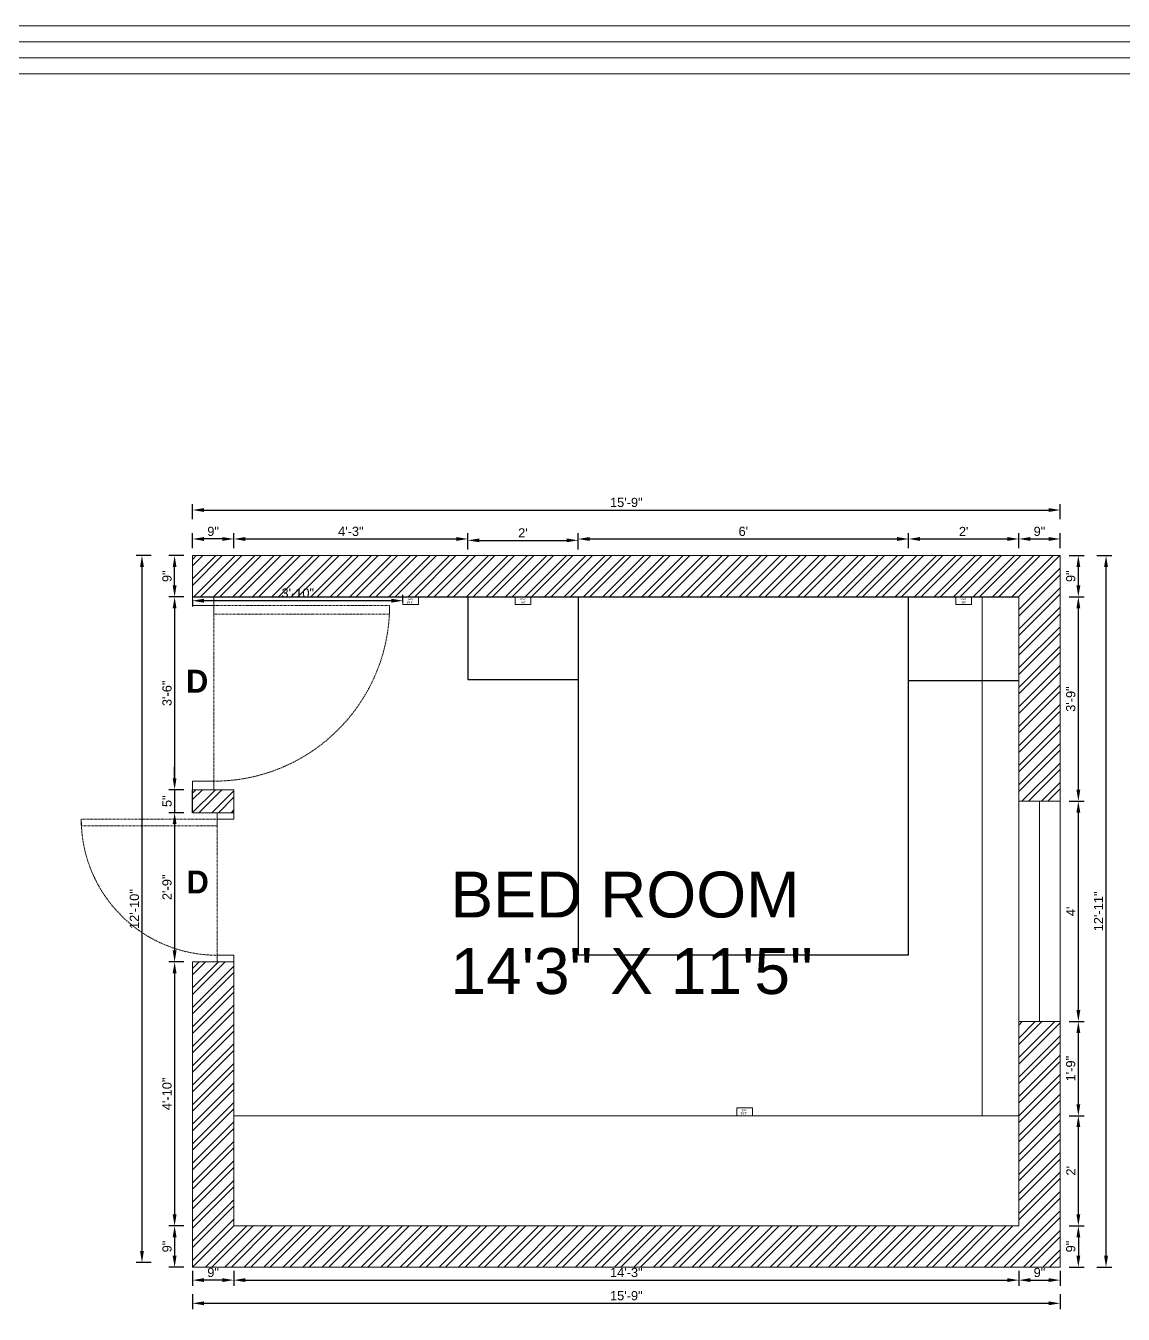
# Model space of a CAD drawing. Header units: inches. Extents: x 213 to 17763, y -4830 to 1802.
# Drawn here: x 4327.3 to 4566.4, y 1133.1 to 1413.7 of the extents above; entities that cross this region are included whole.
import ezdxf

# ---------------------------------------------------------------- set-up
doc = ezdxf.new("R2010")
doc.units = ezdxf.units.IN
doc.header["$MEASUREMENT"] = 0
for name, pattern in [('ACAD_ISO02W100', [15, 12, -3]), ('AUDIT_D_060311083008-3', [0]), ('DASHED2', [0.375, 0.25, -0.125]), ('HIDDEN', [0.375, 0.25, -0.125])]:
    doc.linetypes.add(name, pattern=pattern)
for name, color, linetype in [('.', 30, 'Continuous'), ('6.text', 6, 'Continuous'), ('A-DOOR', 251, 'AUDIT_D_060311083008-3'), ('A-Door-Frame', 1, 'Continuous'), ('A-Door-Swing', 8, 'HIDDEN'), ('PDF2_0', 7, 'Continuous'), ('PDF3_Text', 1, 'Continuous')]:
    doc.layers.add(name, color=color, linetype=linetype)
doc.layers.add('PDF2_MK. KITCHEN ESSENTAILS', color=7, linetype='Continuous', true_color=0x767676)
doc.layers.add('ROD', color=7, linetype='Continuous', lineweight=9)
doc.styles.add('Annotative', font='arial.ttf')
doc.styles.add('Arial', font='arial.ttf', dxfattribs={"height": 10})
doc.styles.add('PDF Arial', font='arial.ttf')
doc.styles.get("Standard").update_dxf_attribs({"font": 'arial.ttf'})
doc.dimstyles.new('ISO-25', dxfattribs={"dimtxt": 4.5, "dimasz": 2.5, "dimexe": 1.25, "dimexo": 0.625, "dimtad": 1, "dimdec": 0, "dimlunit": 4, "dimtxsty": 'Standard', "dimcen": 2.5, "dimadec": 0, "dimazin": 0, "dimtfac": 1, "dimtdec": 0, "dimtmove": 0, "dimatfit": 3, "dimfxl": 1, "dimarcsym": 0})
pattern_1 = [(45, (1868.1363, 855.4198), (-2.1213203, 2.1213203), []), (45, (1869.5505, 855.4198), (-2.1213203, 2.1213203), [])]

# ---------------------------------------------------------------- blocks, each defined once
blk = doc.blocks.new('*U34')
at = {"layer": 'A-Door-Frame', "lineweight": 5}
for p, q in [((0, -100), (0, 0)), ((900, -100), (900, 0))]:
    blk.add_line(p, q, dxfattribs=at)
for points in [[(0, -100), (40, -100), (40, 0), (0, 0)], [(900, -100), (860, -100), (860, 0), (900, 0)]]:
    blk.add_lwpolyline(points, dxfattribs=at)
at = {"layer": 'A-Door-Swing', "linetype": 'DASHED2', "lineweight": 5}
blk.add_line((47.3, 0), (867.3, 0), dxfattribs=at)
blk.add_lwpolyline([(40, 0), (40, 820), (80, 820), (80, 0)], close=True, dxfattribs=at)
blk.add_arc((40, 0), 820, 360, 90, dxfattribs=at)
blk = doc.blocks.new('*D253')
at = {"color": 0, "linetype": 'ACAD_ISO02W100', "lineweight": -2, "transparency": 16777216}
for p, q in [((4363.65, 1306.26), (4363.65, 1309.51)), ((4552.65, 1306.26), (4552.65, 1309.51))]:
    blk.add_line(p, q, dxfattribs=at)
at = {"color": 0, "linetype": 'AUDIT_D_060311083008-3', "lineweight": -2, "transparency": 16777216}
blk.add_line((4366.15, 1308.26), (4550.15, 1308.26), dxfattribs=at)
at = {"color": 0, "transparency": 16777216}
for points in [[(4366.15, 1308.67), (4366.15, 1307.84), (4363.65, 1308.26)], [(4550.15, 1308.67), (4550.15, 1307.84), (4552.65, 1308.26)]]:
    blk.add_solid(points, dxfattribs=at)
at = {"layer": 'Defpoints', "color": 0, "transparency": 16777216}
for p in [(4552.65, 1308.26), (4363.65, 1289.33), (4552.65, 1289.33)]:
    blk.add_point(p, dxfattribs=at)
at = {"color": 0, "lineweight": 5, "transparency": 16777216, "insert": (4458.15, 1309.9), "char_height": 2, "attachment_point": 5}
blk.add_mtext('15\'-9"', dxfattribs=at)
blk = doc.blocks.new('*D254')
at = {"color": 0, "linetype": 'ACAD_ISO02W100', "lineweight": -2, "transparency": 16777216}
for p, q in [((4354.65, 1298.33), (4351.4, 1298.33)), ((4354.65, 1144.35), (4351.4, 1144.35))]:
    blk.add_line(p, q, dxfattribs=at)
at = {"color": 0, "linetype": 'AUDIT_D_060311083008-3', "lineweight": -2, "transparency": 16777216}
blk.add_line((4352.65, 1295.83), (4352.65, 1146.85), dxfattribs=at)
at = {"color": 0, "transparency": 16777216}
for points in [[(4352.23, 1295.83), (4353.07, 1295.83), (4352.65, 1298.33)], [(4352.23, 1146.85), (4353.07, 1146.85), (4352.65, 1144.35)]]:
    blk.add_solid(points, dxfattribs=at)
at = {"layer": 'Defpoints', "color": 0, "transparency": 16777216}
for p in [(4367.65, 1298.33), (4352.65, 1144.35), (4363.65, 1144.35)]:
    blk.add_point(p, dxfattribs=at)
at = {"color": 0, "lineweight": 5, "transparency": 16777216, "insert": (4351, 1221.34), "char_height": 2, "attachment_point": 5, "rotation": 90}
blk.add_mtext('12\'-10"', dxfattribs=at)
blk = doc.blocks.new('*D255')
at = {"color": 0, "linetype": 'ACAD_ISO02W100', "lineweight": -2, "transparency": 16777216}
for p, q in [((4361.76, 1298.33), (4358.51, 1298.33)), ((4361.76, 1289.33), (4358.51, 1289.33))]:
    blk.add_line(p, q, dxfattribs=at)
at = {"color": 0, "linetype": 'AUDIT_D_060311083008-3', "lineweight": -2, "transparency": 16777216}
blk.add_line((4359.76, 1291.83), (4359.76, 1295.83), dxfattribs=at)
at = {"color": 0, "transparency": 16777216}
for points in [[(4359.34, 1295.83), (4360.18, 1295.83), (4359.76, 1298.33)], [(4359.34, 1291.83), (4360.18, 1291.83), (4359.76, 1289.33)]]:
    blk.add_solid(points, dxfattribs=at)
at = {"layer": 'Defpoints', "color": 0, "transparency": 16777216}
for p in [(4359.76, 1298.33), (4363.65, 1298.33), (4363.65, 1289.33)]:
    blk.add_point(p, dxfattribs=at)
at = {"color": 0, "lineweight": 5, "transparency": 16777216, "insert": (4358.11, 1293.83), "char_height": 2, "attachment_point": 5, "rotation": 90}
blk.add_mtext('9"', dxfattribs=at)
blk = doc.blocks.new('*D256')
at = {"color": 0, "linetype": 'ACAD_ISO02W100', "lineweight": -2, "transparency": 16777216}
for p, q in [((4363.65, 1299.95), (4363.65, 1303.2)), ((4372.65, 1299.95), (4372.65, 1303.2))]:
    blk.add_line(p, q, dxfattribs=at)
at = {"color": 0, "linetype": 'AUDIT_D_060311083008-3', "lineweight": -2, "transparency": 16777216}
blk.add_line((4370.15, 1301.95), (4366.15, 1301.95), dxfattribs=at)
at = {"color": 0, "transparency": 16777216}
for points in [[(4366.15, 1302.37), (4366.15, 1301.53), (4363.65, 1301.95)], [(4370.15, 1302.37), (4370.15, 1301.53), (4372.65, 1301.95)]]:
    blk.add_solid(points, dxfattribs=at)
at = {"layer": 'Defpoints', "color": 0, "transparency": 16777216}
for p in [(4363.65, 1301.95), (4363.65, 1298.33), (4372.65, 1293.4)]:
    blk.add_point(p, dxfattribs=at)
at = {"color": 0, "lineweight": 5, "transparency": 16777216, "insert": (4368.15, 1303.6), "char_height": 2, "attachment_point": 5}
blk.add_mtext('9"', dxfattribs=at)
blk = doc.blocks.new('*D257')
at = {"color": 0, "linetype": 'ACAD_ISO02W100', "lineweight": -2, "transparency": 16777216}
for p, q in [((4361.76, 1152.33), (4358.51, 1152.33)), ((4361.76, 1143.33), (4358.51, 1143.33))]:
    blk.add_line(p, q, dxfattribs=at)
at = {"color": 0, "linetype": 'AUDIT_D_060311083008-3', "lineweight": -2, "transparency": 16777216}
blk.add_line((4359.76, 1149.83), (4359.76, 1145.83), dxfattribs=at)
at = {"color": 0, "transparency": 16777216}
for points in [[(4359.34, 1149.83), (4360.18, 1149.83), (4359.76, 1152.33)], [(4359.34, 1145.83), (4360.18, 1145.83), (4359.76, 1143.33)]]:
    blk.add_solid(points, dxfattribs=at)
at = {"layer": 'Defpoints', "color": 0, "transparency": 16777216}
for p in [(4372.65, 1152.33), (4359.76, 1143.33), (4363.65, 1143.33)]:
    blk.add_point(p, dxfattribs=at)
at = {"color": 0, "lineweight": 5, "transparency": 16777216, "insert": (4358.11, 1147.83), "char_height": 2, "attachment_point": 5, "rotation": 90}
blk.add_mtext('9"', dxfattribs=at)
blk = doc.blocks.new('*D258')
at = {"color": 0, "linetype": 'ACAD_ISO02W100', "lineweight": -2, "transparency": 16777216}
for p, q in [((4363.65, 1137.46), (4363.65, 1134.21)), ((4552.65, 1137.46), (4552.65, 1134.21))]:
    blk.add_line(p, q, dxfattribs=at)
at = {"color": 0, "linetype": 'AUDIT_D_060311083008-3', "lineweight": -2, "transparency": 16777216}
blk.add_line((4366.15, 1135.46), (4550.15, 1135.46), dxfattribs=at)
at = {"color": 0, "transparency": 16777216}
for points in [[(4366.15, 1135.88), (4366.15, 1135.05), (4363.65, 1135.46)], [(4550.15, 1135.88), (4550.15, 1135.05), (4552.65, 1135.46)]]:
    blk.add_solid(points, dxfattribs=at)
at = {"layer": 'Defpoints', "color": 0, "transparency": 16777216}
for p in [(4363.65, 1144.36), (4552.65, 1143.34), (4552.65, 1135.46)]:
    blk.add_point(p, dxfattribs=at)
at = {"color": 0, "lineweight": 5, "transparency": 16777216, "insert": (4458.15, 1137.11), "char_height": 2, "attachment_point": 5}
blk.add_mtext('15\'-9"', dxfattribs=at)
blk = doc.blocks.new('*D259')
at = {"color": 0, "linetype": 'ACAD_ISO02W100', "lineweight": -2, "transparency": 16777216}
for p, q in [((4363.65, 1142.51), (4363.65, 1139.26)), ((4372.65, 1142.51), (4372.65, 1139.26))]:
    blk.add_line(p, q, dxfattribs=at)
at = {"color": 0, "linetype": 'AUDIT_D_060311083008-3', "lineweight": -2, "transparency": 16777216}
blk.add_line((4370.15, 1140.51), (4366.15, 1140.51), dxfattribs=at)
at = {"color": 0, "transparency": 16777216}
for points in [[(4366.15, 1140.93), (4366.15, 1140.1), (4363.65, 1140.51)], [(4370.15, 1140.93), (4370.15, 1140.1), (4372.65, 1140.51)]]:
    blk.add_solid(points, dxfattribs=at)
at = {"layer": 'Defpoints', "color": 0, "transparency": 16777216}
for p in [(4372.65, 1152.33), (4363.65, 1144.35), (4363.65, 1140.51)]:
    blk.add_point(p, dxfattribs=at)
at = {"color": 0, "lineweight": 5, "transparency": 16777216, "insert": (4368.15, 1142.16), "char_height": 2, "attachment_point": 5}
blk.add_mtext('9"', dxfattribs=at)
blk = doc.blocks.new('*D260')
at = {"color": 0, "linetype": 'ACAD_ISO02W100', "lineweight": -2, "transparency": 16777216}
for p, q in [((4554.62, 1152.33), (4557.87, 1152.33)), ((4554.62, 1143.33), (4557.87, 1143.33))]:
    blk.add_line(p, q, dxfattribs=at)
at = {"color": 0, "linetype": 'AUDIT_D_060311083008-3', "lineweight": -2, "transparency": 16777216}
blk.add_line((4556.62, 1149.83), (4556.62, 1145.83), dxfattribs=at)
at = {"color": 0, "transparency": 16777216}
for points in [[(4556.2, 1149.83), (4557.04, 1149.83), (4556.62, 1152.33)], [(4556.2, 1145.83), (4557.04, 1145.83), (4556.62, 1143.33)]]:
    blk.add_solid(points, dxfattribs=at)
at = {"layer": 'Defpoints', "color": 0, "transparency": 16777216}
for p in [(4543.65, 1152.33), (4552.65, 1143.33), (4556.62, 1143.33)]:
    blk.add_point(p, dxfattribs=at)
at = {"color": 0, "lineweight": 5, "transparency": 16777216, "insert": (4554.97, 1147.83), "char_height": 2, "attachment_point": 5, "rotation": 90}
blk.add_mtext('9"', dxfattribs=at)
blk = doc.blocks.new('*D261')
at = {"color": 0, "linetype": 'ACAD_ISO02W100', "lineweight": -2, "transparency": 16777216}
for p, q in [((4560.65, 1298.33), (4563.9, 1298.33)), ((4560.65, 1143.33), (4563.9, 1143.33))]:
    blk.add_line(p, q, dxfattribs=at)
at = {"color": 0, "linetype": 'AUDIT_D_060311083008-3', "lineweight": -2, "transparency": 16777216}
blk.add_line((4562.65, 1145.83), (4562.65, 1295.83), dxfattribs=at)
at = {"color": 0, "transparency": 16777216}
for points in [[(4562.23, 1295.83), (4563.07, 1295.83), (4562.65, 1298.33)], [(4562.23, 1145.83), (4563.07, 1145.83), (4562.65, 1143.33)]]:
    blk.add_solid(points, dxfattribs=at)
at = {"layer": 'Defpoints', "color": 0, "transparency": 16777216}
for p in [(4552.65, 1298.33), (4562.65, 1298.33), (4552.65, 1143.33)]:
    blk.add_point(p, dxfattribs=at)
at = {"color": 0, "lineweight": 5, "transparency": 16777216, "insert": (4561.02, 1220.83), "char_height": 2, "attachment_point": 5, "rotation": 90}
blk.add_mtext('12\'-11"', dxfattribs=at)
blk = doc.blocks.new('*D262')
at = {"color": 0, "linetype": 'ACAD_ISO02W100', "lineweight": -2, "transparency": 16777216}
for p, q in [((4361.76, 1289.33), (4358.51, 1289.33)), ((4361.76, 1247.33), (4358.51, 1247.33))]:
    blk.add_line(p, q, dxfattribs=at)
at = {"color": 0, "linetype": 'AUDIT_D_060311083008-3', "lineweight": -2, "transparency": 16777216}
blk.add_line((4359.76, 1286.83), (4359.76, 1249.83), dxfattribs=at)
at = {"color": 0, "transparency": 16777216}
for points in [[(4359.34, 1286.83), (4360.18, 1286.83), (4359.76, 1289.33)], [(4359.34, 1249.83), (4360.18, 1249.83), (4359.76, 1247.33)]]:
    blk.add_solid(points, dxfattribs=at)
at = {"layer": 'Defpoints', "color": 0, "transparency": 16777216}
for p in [(4363.65, 1289.33), (4359.76, 1247.33), (4363.65, 1247.33)]:
    blk.add_point(p, dxfattribs=at)
at = {"color": 0, "transparency": 16777216, "insert": (4358.11, 1268.33), "char_height": 2, "attachment_point": 5, "rotation": 90}
blk.add_mtext('3\'-6"', dxfattribs=at)
blk = doc.blocks.new('*D263')
at = {"color": 0, "linetype": 'AUDIT_D_060311083008-3', "lineweight": -2, "transparency": 16777216}
for p, q in [((4359.76, 1249.83), (4359.76, 1252.33)), ((4359.76, 1247.33), (4359.76, 1242.33)), ((4359.76, 1239.83), (4359.76, 1237.33))]:
    blk.add_line(p, q, dxfattribs=at)
at = {"color": 0, "linetype": 'ACAD_ISO02W100', "lineweight": -2, "transparency": 16777216}
for p, q in [((4361.76, 1247.33), (4358.51, 1247.33)), ((4361.76, 1242.33), (4358.51, 1242.33))]:
    blk.add_line(p, q, dxfattribs=at)
at = {"color": 0, "transparency": 16777216}
for points in [[(4359.34, 1249.83), (4360.18, 1249.83), (4359.76, 1247.33)], [(4359.34, 1239.83), (4360.18, 1239.83), (4359.76, 1242.33)]]:
    blk.add_solid(points, dxfattribs=at)
at = {"layer": 'Defpoints', "color": 0, "transparency": 16777216}
for p in [(4363.65, 1247.33), (4359.76, 1242.33), (4363.65, 1242.33)]:
    blk.add_point(p, dxfattribs=at)
at = {"color": 0, "transparency": 16777216, "insert": (4358.12, 1244.83), "char_height": 2, "attachment_point": 5, "rotation": 90}
blk.add_mtext('5"', dxfattribs=at)
blk = doc.blocks.new('*D264')
at = {"color": 0, "linetype": 'ACAD_ISO02W100', "lineweight": -2, "transparency": 16777216}
for p, q in [((4361.76, 1242.33), (4358.51, 1242.33)), ((4361.76, 1209.83), (4358.51, 1209.83))]:
    blk.add_line(p, q, dxfattribs=at)
at = {"color": 0, "linetype": 'AUDIT_D_060311083008-3', "lineweight": -2, "transparency": 16777216}
blk.add_line((4359.76, 1239.83), (4359.76, 1212.33), dxfattribs=at)
at = {"color": 0, "transparency": 16777216}
for points in [[(4359.34, 1239.83), (4360.18, 1239.83), (4359.76, 1242.33)], [(4359.34, 1212.33), (4360.18, 1212.33), (4359.76, 1209.83)]]:
    blk.add_solid(points, dxfattribs=at)
at = {"layer": 'Defpoints', "color": 0, "transparency": 16777216}
for p in [(4363.65, 1242.33), (4359.76, 1209.83), (4363.65, 1209.83)]:
    blk.add_point(p, dxfattribs=at)
at = {"color": 0, "transparency": 16777216, "insert": (4358.11, 1226.08), "char_height": 2, "attachment_point": 5, "rotation": 90}
blk.add_mtext('2\'-9"', dxfattribs=at)
blk = doc.blocks.new('*D265')
at = {"color": 0, "linetype": 'ACAD_ISO02W100', "lineweight": -2, "transparency": 16777216}
for p, q in [((4361.76, 1209.83), (4358.51, 1209.83)), ((4361.76, 1152.33), (4358.51, 1152.33))]:
    blk.add_line(p, q, dxfattribs=at)
at = {"color": 0, "linetype": 'AUDIT_D_060311083008-3', "lineweight": -2, "transparency": 16777216}
blk.add_line((4359.76, 1207.33), (4359.76, 1154.83), dxfattribs=at)
at = {"color": 0, "transparency": 16777216}
for points in [[(4359.34, 1207.33), (4360.18, 1207.33), (4359.76, 1209.83)], [(4359.34, 1154.83), (4360.18, 1154.83), (4359.76, 1152.33)]]:
    blk.add_solid(points, dxfattribs=at)
at = {"layer": 'Defpoints', "color": 0, "transparency": 16777216}
for p in [(4363.65, 1209.83), (4359.76, 1152.33), (4372.65, 1152.33)]:
    blk.add_point(p, dxfattribs=at)
at = {"color": 0, "transparency": 16777216, "insert": (4358.11, 1181.08), "char_height": 2, "attachment_point": 5, "rotation": 90}
blk.add_mtext('4\'-10"', dxfattribs=at)
blk = doc.blocks.new('*D266')
at = {"color": 0, "linetype": 'ACAD_ISO02W100', "lineweight": -2, "transparency": 16777216}
for p, q in [((4372.65, 1142.51), (4372.65, 1139.26)), ((4543.65, 1142.51), (4543.65, 1139.26))]:
    blk.add_line(p, q, dxfattribs=at)
at = {"color": 0, "linetype": 'AUDIT_D_060311083008-3', "lineweight": -2, "transparency": 16777216}
blk.add_line((4375.15, 1140.51), (4541.15, 1140.51), dxfattribs=at)
at = {"color": 0, "transparency": 16777216}
for points in [[(4375.15, 1140.93), (4375.15, 1140.1), (4372.65, 1140.51)], [(4541.15, 1140.93), (4541.15, 1140.1), (4543.65, 1140.51)]]:
    blk.add_solid(points, dxfattribs=at)
at = {"layer": 'Defpoints', "color": 0, "transparency": 16777216}
for p in [(4372.65, 1152.33), (4543.65, 1152.33), (4543.65, 1140.51)]:
    blk.add_point(p, dxfattribs=at)
at = {"color": 0, "transparency": 16777216, "insert": (4458.15, 1142.16), "char_height": 2, "attachment_point": 5}
blk.add_mtext('14\'-3"', dxfattribs=at)
blk = doc.blocks.new('*D267')
at = {"color": 0, "linetype": 'ACAD_ISO02W100', "lineweight": -2, "transparency": 16777216}
for p, q in [((4543.65, 1142.51), (4543.65, 1139.26)), ((4552.65, 1142.51), (4552.65, 1139.26))]:
    blk.add_line(p, q, dxfattribs=at)
at = {"color": 0, "linetype": 'AUDIT_D_060311083008-3', "lineweight": -2, "transparency": 16777216}
blk.add_line((4546.15, 1140.51), (4550.15, 1140.51), dxfattribs=at)
at = {"color": 0, "transparency": 16777216}
for points in [[(4546.15, 1140.93), (4546.15, 1140.1), (4543.65, 1140.51)], [(4550.15, 1140.93), (4550.15, 1140.1), (4552.65, 1140.51)]]:
    blk.add_solid(points, dxfattribs=at)
at = {"layer": 'Defpoints', "color": 0, "transparency": 16777216}
for p in [(4543.65, 1152.33), (4552.65, 1152.33), (4552.65, 1140.51)]:
    blk.add_point(p, dxfattribs=at)
at = {"color": 0, "transparency": 16777216, "insert": (4548.15, 1142.16), "char_height": 2, "attachment_point": 5}
blk.add_mtext('9"', dxfattribs=at)
blk = doc.blocks.new('*D268')
at = {"color": 0, "linetype": 'ACAD_ISO02W100', "lineweight": -2, "transparency": 16777216}
for p, q in [((4554.62, 1176.33), (4557.87, 1176.33)), ((4554.62, 1152.33), (4557.87, 1152.33))]:
    blk.add_line(p, q, dxfattribs=at)
at = {"color": 0, "linetype": 'AUDIT_D_060311083008-3', "lineweight": -2, "transparency": 16777216}
blk.add_line((4556.62, 1154.83), (4556.62, 1173.83), dxfattribs=at)
at = {"color": 0, "transparency": 16777216}
for points in [[(4556.2, 1173.83), (4557.04, 1173.83), (4556.62, 1176.33)], [(4556.2, 1154.83), (4557.04, 1154.83), (4556.62, 1152.33)]]:
    blk.add_solid(points, dxfattribs=at)
at = {"layer": 'Defpoints', "color": 0, "transparency": 16777216}
for p in [(4543.65, 1176.33), (4556.62, 1176.33), (4543.65, 1152.33)]:
    blk.add_point(p, dxfattribs=at)
at = {"color": 0, "transparency": 16777216, "insert": (4554.99, 1164.33), "char_height": 2, "attachment_point": 5, "rotation": 90}
blk.add_mtext("2'", dxfattribs=at)
blk = doc.blocks.new('*D269')
at = {"color": 0, "linetype": 'ACAD_ISO02W100', "lineweight": -2, "transparency": 16777216}
for p, q in [((4554.62, 1196.83), (4557.87, 1196.83)), ((4554.62, 1176.33), (4557.87, 1176.33))]:
    blk.add_line(p, q, dxfattribs=at)
at = {"color": 0, "linetype": 'AUDIT_D_060311083008-3', "lineweight": -2, "transparency": 16777216}
blk.add_line((4556.62, 1178.83), (4556.62, 1194.33), dxfattribs=at)
at = {"color": 0, "transparency": 16777216}
for points in [[(4556.2, 1194.33), (4557.04, 1194.33), (4556.62, 1196.83)], [(4556.2, 1178.83), (4557.04, 1178.83), (4556.62, 1176.33)]]:
    blk.add_solid(points, dxfattribs=at)
at = {"layer": 'Defpoints', "color": 0, "transparency": 16777216}
for p in [(4543.65, 1196.83), (4556.62, 1196.83), (4543.65, 1176.33)]:
    blk.add_point(p, dxfattribs=at)
at = {"color": 0, "transparency": 16777216, "insert": (4554.97, 1186.58), "char_height": 2, "attachment_point": 5, "rotation": 90}
blk.add_mtext('1\'-9"', dxfattribs=at)
blk = doc.blocks.new('*D270')
at = {"color": 0, "linetype": 'ACAD_ISO02W100', "lineweight": -2, "transparency": 16777216}
for p, q in [((4554.62, 1244.83), (4557.87, 1244.83)), ((4554.62, 1196.83), (4557.87, 1196.83))]:
    blk.add_line(p, q, dxfattribs=at)
at = {"color": 0, "linetype": 'AUDIT_D_060311083008-3', "lineweight": -2, "transparency": 16777216}
blk.add_line((4556.62, 1199.33), (4556.62, 1242.33), dxfattribs=at)
at = {"color": 0, "transparency": 16777216}
for points in [[(4556.2, 1242.33), (4557.04, 1242.33), (4556.62, 1244.83)], [(4556.2, 1199.33), (4557.04, 1199.33), (4556.62, 1196.83)]]:
    blk.add_solid(points, dxfattribs=at)
at = {"layer": 'Defpoints', "color": 0, "transparency": 16777216}
for p in [(4543.65, 1244.83), (4556.62, 1244.83), (4543.65, 1196.83)]:
    blk.add_point(p, dxfattribs=at)
at = {"color": 0, "transparency": 16777216, "insert": (4554.99, 1220.83), "char_height": 2, "attachment_point": 5, "rotation": 90}
blk.add_mtext("4'", dxfattribs=at)
blk = doc.blocks.new('*D271')
at = {"color": 0, "linetype": 'ACAD_ISO02W100', "lineweight": -2, "transparency": 16777216}
for p, q in [((4554.62, 1289.33), (4557.87, 1289.33)), ((4554.62, 1244.83), (4557.87, 1244.83))]:
    blk.add_line(p, q, dxfattribs=at)
at = {"color": 0, "linetype": 'AUDIT_D_060311083008-3', "lineweight": -2, "transparency": 16777216}
blk.add_line((4556.62, 1247.33), (4556.62, 1286.83), dxfattribs=at)
at = {"color": 0, "transparency": 16777216}
for points in [[(4556.2, 1286.83), (4557.04, 1286.83), (4556.62, 1289.33)], [(4556.2, 1247.33), (4557.04, 1247.33), (4556.62, 1244.83)]]:
    blk.add_solid(points, dxfattribs=at)
at = {"layer": 'Defpoints', "color": 0, "transparency": 16777216}
for p in [(4543.65, 1289.33), (4556.62, 1289.33), (4543.65, 1244.83)]:
    blk.add_point(p, dxfattribs=at)
at = {"color": 0, "transparency": 16777216, "insert": (4554.97, 1267.08), "char_height": 2, "attachment_point": 5, "rotation": 90}
blk.add_mtext('3\'-9"', dxfattribs=at)
blk = doc.blocks.new('*D272')
at = {"color": 0, "linetype": 'ACAD_ISO02W100', "lineweight": -2, "transparency": 16777216}
for p, q in [((4554.62, 1298.33), (4557.87, 1298.33)), ((4554.62, 1289.33), (4557.87, 1289.33))]:
    blk.add_line(p, q, dxfattribs=at)
at = {"color": 0, "linetype": 'AUDIT_D_060311083008-3', "lineweight": -2, "transparency": 16777216}
blk.add_line((4556.62, 1291.83), (4556.62, 1295.83), dxfattribs=at)
at = {"color": 0, "transparency": 16777216}
for points in [[(4556.2, 1295.83), (4557.04, 1295.83), (4556.62, 1298.33)], [(4556.2, 1291.83), (4557.04, 1291.83), (4556.62, 1289.33)]]:
    blk.add_solid(points, dxfattribs=at)
at = {"layer": 'Defpoints', "color": 0, "transparency": 16777216}
for p in [(4543.65, 1298.33), (4556.62, 1298.33), (4543.65, 1289.33)]:
    blk.add_point(p, dxfattribs=at)
at = {"color": 0, "transparency": 16777216, "insert": (4554.97, 1293.83), "char_height": 2, "attachment_point": 5, "rotation": 90}
blk.add_mtext('9"', dxfattribs=at)
blk = doc.blocks.new('*D273')
at = {"color": 0, "linetype": 'ACAD_ISO02W100', "lineweight": -2, "transparency": 16777216}
for p, q in [((4372.65, 1299.95), (4372.65, 1303.2)), ((4423.64, 1299.95), (4423.64, 1303.2))]:
    blk.add_line(p, q, dxfattribs=at)
at = {"color": 0, "linetype": 'AUDIT_D_060311083008-3', "lineweight": -2, "transparency": 16777216}
blk.add_line((4375.15, 1301.95), (4421.14, 1301.95), dxfattribs=at)
at = {"color": 0, "transparency": 16777216}
for points in [[(4375.15, 1302.37), (4375.15, 1301.53), (4372.65, 1301.95)], [(4421.14, 1302.37), (4421.14, 1301.53), (4423.64, 1301.95)]]:
    blk.add_solid(points, dxfattribs=at)
at = {"layer": 'Defpoints', "color": 0, "transparency": 16777216}
for p in [(4423.64, 1301.95), (4372.65, 1293.4), (4423.64, 1289.33)]:
    blk.add_point(p, dxfattribs=at)
at = {"color": 0, "transparency": 16777216, "insert": (4398.15, 1303.6), "char_height": 2, "attachment_point": 5}
blk.add_mtext('4\'-3"', dxfattribs=at)
blk = doc.blocks.new('*D274')
at = {"color": 0, "linetype": 'ACAD_ISO02W100', "lineweight": -2, "transparency": 16777216}
for p, q in [((4423.64, 1299.65), (4423.64, 1302.9)), ((4447.64, 1299.65), (4447.64, 1302.9))]:
    blk.add_line(p, q, dxfattribs=at)
at = {"color": 0, "linetype": 'AUDIT_D_060311083008-3', "lineweight": -2, "transparency": 16777216}
blk.add_line((4426.14, 1301.65), (4445.14, 1301.65), dxfattribs=at)
at = {"color": 0, "transparency": 16777216}
for points in [[(4426.14, 1302.07), (4426.14, 1301.24), (4423.64, 1301.65)], [(4445.14, 1302.07), (4445.14, 1301.24), (4447.64, 1301.65)]]:
    blk.add_solid(points, dxfattribs=at)
at = {"layer": 'Defpoints', "color": 0, "transparency": 16777216}
for p in [(4447.64, 1301.65), (4423.64, 1289.33), (4447.64, 1289.33)]:
    blk.add_point(p, dxfattribs=at)
at = {"color": 0, "transparency": 16777216, "insert": (4435.64, 1303.28), "char_height": 2, "attachment_point": 5}
blk.add_mtext("2'", dxfattribs=at)
blk = doc.blocks.new('*D275')
at = {"color": 0, "linetype": 'ACAD_ISO02W100', "lineweight": -2, "transparency": 16777216}
for p, q in [((4447.64, 1299.95), (4447.64, 1303.2)), ((4519.65, 1299.95), (4519.65, 1303.2))]:
    blk.add_line(p, q, dxfattribs=at)
at = {"color": 0, "linetype": 'AUDIT_D_060311083008-3', "lineweight": -2, "transparency": 16777216}
blk.add_line((4450.14, 1301.95), (4517.15, 1301.95), dxfattribs=at)
at = {"color": 0, "transparency": 16777216}
for points in [[(4450.14, 1302.37), (4450.14, 1301.53), (4447.64, 1301.95)], [(4517.15, 1302.37), (4517.15, 1301.53), (4519.65, 1301.95)]]:
    blk.add_solid(points, dxfattribs=at)
at = {"layer": 'Defpoints', "color": 0, "transparency": 16777216}
for p in [(4519.65, 1301.95), (4447.64, 1289.33), (4519.65, 1289.33)]:
    blk.add_point(p, dxfattribs=at)
at = {"color": 0, "transparency": 16777216, "insert": (4483.65, 1303.6), "char_height": 2, "attachment_point": 5}
blk.add_mtext("6'", dxfattribs=at)
blk = doc.blocks.new('*D276')
at = {"color": 0, "linetype": 'ACAD_ISO02W100', "lineweight": -2, "transparency": 16777216}
for p, q in [((4519.65, 1299.95), (4519.65, 1303.2)), ((4543.65, 1299.95), (4543.65, 1303.2))]:
    blk.add_line(p, q, dxfattribs=at)
at = {"color": 0, "linetype": 'AUDIT_D_060311083008-3', "lineweight": -2, "transparency": 16777216}
blk.add_line((4522.15, 1301.95), (4541.15, 1301.95), dxfattribs=at)
at = {"color": 0, "transparency": 16777216}
for points in [[(4522.15, 1302.37), (4522.15, 1301.53), (4519.65, 1301.95)], [(4541.15, 1302.37), (4541.15, 1301.53), (4543.65, 1301.95)]]:
    blk.add_solid(points, dxfattribs=at)
at = {"layer": 'Defpoints', "color": 0, "transparency": 16777216}
for p in [(4543.65, 1301.95), (4519.65, 1289.33), (4543.65, 1289.33)]:
    blk.add_point(p, dxfattribs=at)
at = {"color": 0, "transparency": 16777216, "insert": (4531.65, 1303.58), "char_height": 2, "attachment_point": 5}
blk.add_mtext("2'", dxfattribs=at)
blk = doc.blocks.new('*D277')
at = {"color": 0, "linetype": 'ACAD_ISO02W100', "lineweight": -2, "transparency": 16777216}
for p, q in [((4543.65, 1299.95), (4543.65, 1303.2)), ((4552.65, 1299.95), (4552.65, 1303.2))]:
    blk.add_line(p, q, dxfattribs=at)
at = {"color": 0, "linetype": 'AUDIT_D_060311083008-3', "lineweight": -2, "transparency": 16777216}
blk.add_line((4546.15, 1301.95), (4550.15, 1301.95), dxfattribs=at)
at = {"color": 0, "transparency": 16777216}
for points in [[(4546.15, 1302.37), (4546.15, 1301.53), (4543.65, 1301.95)], [(4550.15, 1302.37), (4550.15, 1301.53), (4552.65, 1301.95)]]:
    blk.add_solid(points, dxfattribs=at)
at = {"layer": 'Defpoints', "color": 0, "transparency": 16777216}
for p in [(4552.65, 1301.95), (4552.65, 1298.33), (4543.65, 1289.33)]:
    blk.add_point(p, dxfattribs=at)
at = {"color": 0, "transparency": 16777216, "insert": (4548.15, 1303.6), "char_height": 2, "attachment_point": 5}
blk.add_mtext('9"', dxfattribs=at)
blk = doc.blocks.new('*D563')
at = {"color": 0, "linetype": 'ACAD_ISO02W100', "lineweight": -2, "transparency": 16777216}
for p, q in [((4363.65, 1288.71), (4363.65, 1287.25)), ((4409.5, 1288.28), (4409.5, 1289.75))]:
    blk.add_line(p, q, dxfattribs=at)
at = {"color": 0, "linetype": 'AUDIT_D_060311083008-3', "lineweight": -2, "transparency": 16777216}
blk.add_line((4407, 1288.5), (4366.15, 1288.5), dxfattribs=at)
at = {"color": 0, "transparency": 16777216}
for points in [[(4366.15, 1288.92), (4366.15, 1288.08), (4363.65, 1288.5)], [(4407, 1288.92), (4407, 1288.08), (4409.5, 1288.5)]]:
    blk.add_solid(points, dxfattribs=at)
at = {"layer": 'Defpoints', "color": 0, "transparency": 16777216}
for p in [(4363.65, 1289.33), (4363.65, 1288.5), (4409.5, 1287.65)]:
    blk.add_point(p, dxfattribs=at)
at = {"color": 0, "lineweight": 5, "transparency": 16777216, "insert": (4386.58, 1290.15), "char_height": 2, "attachment_point": 5}
blk.add_mtext('3\'-10"', dxfattribs=at)

msp = doc.modelspace()

# ---------------------------------------------------------------- hatches: boundary and pattern name
at = {"layer": '.'}
h = msp.add_hatch(dxfattribs=at)
h.set_pattern_fill('ANSI32', color=1, scale=8)
h.set_pattern_definition(pattern_1)
h.paths.add_polyline_path([(4552.65, 1298.33), (4372.65, 1298.33), (4363.65, 1298.33), (4363.65, 1289.33), (4543.65, 1289.33), (4543.65, 1244.83), (4552.65, 1244.83)])
h.paths.add_polyline_path([(4372.65, 1209.83), (4369.04, 1209.83), (4363.65, 1209.83), (4363.65, 1143.33), (4543.65, 1143.33), (4552.65, 1143.33), (4552.65, 1152.33), (4552.65, 1196.83), (4543.65, 1196.83), (4543.65, 1152.33), (4372.65, 1152.33)])
h = msp.add_hatch(dxfattribs=at)
h.set_pattern_fill('ANSI32', color=1, scale=8)
h.set_pattern_definition(pattern_1)
h.paths.add_polyline_path([(4372.65, 1247.33), (4363.65, 1247.33), (4363.65, 1242.33), (4372.65, 1242.33)])

# ---------------------------------------------------------------- linework, layer by layer
for p, q in [((4363.65, 1289.33), (4543.65, 1289.33)), ((4423.64, 1289.33), (4423.64, 1271.33)), ((4447.64, 1289.33), (4447.64, 1211.35)), ((4519.65, 1211.35), (4519.65, 1289.33)), ((4423.64, 1271.33), (4447.64, 1271.33)), ((4543.65, 1271.04), (4519.65, 1271.04)), ((4363.65, 1242.33), (4363.65, 1247.33)), ((4447.64, 1211.35), (4519.65, 1211.35))]:
    msp.add_line(p, q)
at = {"color": 5, "lineweight": 5}
for points in [[(4409.5, 1289.33), (4412.92, 1289.33), (4412.92, 1287.65), (4409.5, 1287.65)], [(4433.93, 1289.33), (4437.35, 1289.33), (4437.35, 1287.65), (4433.93, 1287.65)], [(4529.94, 1289.33), (4533.36, 1289.33), (4533.36, 1287.65), (4529.94, 1287.65)], [(4482.23, 1178.02), (4485.65, 1178.02), (4485.65, 1176.33), (4482.23, 1176.33)]]:
    msp.add_lwpolyline(points, close=True, dxfattribs=at)
at = {"layer": 'PDF2_0', "lineweight": 5}
msp.add_lwpolyline([(5013.48, 595.8), (4069.65, 595.8), (4069.65, 1413.74), (5223.21, 1413.74), (5223.21, 805.53, -0.414214)], format="xyb", close=True, dxfattribs=at)
for points in [[(5013.48, 599.27), (4073.12, 599.27), (4073.12, 1410.27), (5219.74, 1410.27), (5219.74, 805.53, -0.414214), (5013.48, 599.27)], [(5013.48, 602.77), (4076.62, 602.77), (4076.62, 1406.77), (5216.24, 1406.77), (5216.24, 805.53, -0.414214), (5013.48, 602.77)]]:
    msp.add_lwpolyline(points, format="xyb", dxfattribs=at)
msp.add_lwpolyline([(4080.12, 1403.28), (5020.13, 1403.28), (5020.13, 628.28), (4080.12, 628.28)], close=True, dxfattribs=at)
at = {"layer": 'PDF2_MK. KITCHEN ESSENTAILS', "lineweight": 5}
msp.add_lwpolyline([(4080.12, 628.28), (5020.13, 628.28), (5020.13, 1403.28), (4080.12, 1403.28)], close=True, dxfattribs=at)
at = {"layer": 'ROD'}
for p, q in [((4363.65, 1298.33), (4363.65, 1289.33)), ((4372.65, 1298.33), (4363.65, 1298.33)), ((4552.65, 1298.33), (4372.65, 1298.33)), ((4552.65, 1298.33), (4552.65, 1152.33)), ((4535.65, 1176.33), (4535.65, 1289.33)), ((4543.65, 1152.33), (4543.65, 1289.33)), ((4363.65, 1247.33), (4372.65, 1247.33)), ((4363.65, 1247.33), (4372.65, 1247.33)), ((4372.65, 1242.33), (4372.65, 1247.33)), ((4363.65, 1242.33), (4372.65, 1242.33)), ((4363.65, 1143.33), (4363.65, 1209.83)), ((4372.65, 1152.33), (4372.65, 1209.83)), ((4543.65, 1176.33), (4372.65, 1176.33)), ((4543.65, 1152.33), (4372.65, 1152.33)), ((4552.65, 1152.33), (4552.65, 1143.33)), ((4363.65, 1143.33), (4543.65, 1143.33)), ((4552.65, 1143.33), (4543.65, 1143.33))]:
    msp.add_line(p, q, dxfattribs=at)
at = {"layer": 'ROD', "color": 5}
msp.add_line((4548.15, 1196.83), (4548.15, 1244.83), dxfattribs=at)
msp.add_lwpolyline([(4552.65, 1244.83), (4543.65, 1244.83), (4543.65, 1196.83), (4552.65, 1196.83)], close=True, dxfattribs=at)
at = {"layer": 'ROD'}
for points in [[(4363.65, 1242.33), (4372.65, 1242.33)], [(4372.65, 1209.83), (4363.65, 1209.83)]]:
    msp.add_lwpolyline(points, dxfattribs=at)

# ---------------------------------------------------------------- block references
at = {"layer": 'A-DOOR', "lineweight": 5}
for p, xscale, yscale, zscale, rotation in [((4368.32, 1289.33), 0.04666663502872134, 0.04666663502872134, 0.04666663502872134, 270), ((4369.04, 1242.33), -0.03611111111109516, 0.03611111111109516, 0.03611111111109516, 90)]:
    msp.add_blockref('*U34', p, dxfattribs=dict(at, xscale=xscale, yscale=yscale, zscale=zscale, rotation=rotation))

# ---------------------------------------------------------------- texts
at = {"lineweight": 5, "char_height": 5, "width": 11.3393, "attachment_point": 1, "style": 'Annotative'}
for insert in [(4359.01, 1273.47), (4359.13, 1229.73)]:
    msp.add_mtext('\\pxqc;{\\fAIGDT|b1|i0|c2|p2;\\C6;D}', dxfattribs=dict(at, insert=insert))
at = {"layer": '6.text', "insert": (4419.83, 1229.5), "char_height": 10, "attachment_point": 1, "style": 'Arial'}
msp.add_mtext_dynamic_manual_height_columns('BED ROOM\\P14\'3" X 11\'5"', width=85.5749, gutter_width=87.73, heights=[0], dxfattribs=at)
at = {"layer": 'PDF3_Text', "lineweight": 5, "char_height": 0.4, "attachment_point": 9, "style": 'PDF Arial'}
for s, insert in [('SW1 \\P@4\'6"', (4411.73, 1287.88)), ("SW2 \\P@2'", (4436.16, 1287.88)), ("SW3 \\P@2'", (4532.17, 1287.88)), ('SW4 \\P@2\'2"', (4484.46, 1176.56))]:
    msp.add_mtext(s, dxfattribs=dict(at, insert=insert))

# ---------------------------------------------------------------- dimensions: what is measured, and where the dimension line sits
at = {"lineweight": 5}
for base, p1, p2, picture, middle in [((4552.65, 1308.26), (4363.65, 1289.33), (4552.65, 1289.33), '*D253', (4458.15, 1309.9)), ((4363.65, 1301.95), (4372.65, 1293.4), (4363.65, 1298.33), '*D256', (4368.15, 1303.6)), ((4363.65, 1288.5), (4409.5, 1287.65), (4363.65, 1289.33), '*D563', (4386.58, 1290.15)), ((4363.65, 1140.51), (4372.65, 1152.33), (4363.65, 1144.35), '*D259', (4368.15, 1142.16)), ((4552.65, 1135.46), (4363.65, 1144.36), (4552.65, 1143.34), '*D258', (4458.15, 1137.11))]:
    dim = msp.add_linear_dim(base=base, p1=p1, p2=p2, dimstyle='ISO-25', override={"dimtxt": 2, "dimtmove": 1, "dimfxl": 2, "dimfxlon": 1, "dimarcsym": 2}, dxfattribs=at)
    dim.commit()
    dim.dimension.update_dxf_attribs({"geometry": picture, "text_midpoint": middle})
for base, p1, p2, picture, middle in [((4423.64, 1301.95), (4372.65, 1293.4), (4423.64, 1289.33), '*D273', (4398.15, 1303.6)), ((4447.64, 1301.65), (4423.64, 1289.33), (4447.64, 1289.33), '*D274', (4435.64, 1303.28)), ((4519.65, 1301.95), (4447.64, 1289.33), (4519.65, 1289.33), '*D275', (4483.65, 1303.6)), ((4543.65, 1301.95), (4519.65, 1289.33), (4543.65, 1289.33), '*D276', (4531.65, 1303.58)), ((4552.65, 1301.95), (4543.65, 1289.33), (4552.65, 1298.33), '*D277', (4548.15, 1303.6)), ((4543.65, 1140.51), (4372.65, 1152.33), (4543.65, 1152.33), '*D266', (4458.15, 1142.16)), ((4552.65, 1140.51), (4543.65, 1152.33), (4552.65, 1152.33), '*D267', (4548.15, 1142.16))]:
    dim = msp.add_linear_dim(base=base, p1=p1, p2=p2, dimstyle='ISO-25', override={"dimtxt": 2, "dimtmove": 1, "dimfxl": 2, "dimfxlon": 1, "dimarcsym": 2})
    dim.commit()
    dim.dimension.update_dxf_attribs({"geometry": picture, "text_midpoint": middle})
for base, p1, p2, picture, middle in [((4352.65, 1144.35), (4367.65, 1298.33), (4363.65, 1144.35), '*D254', (4351, 1221.34)), ((4359.76, 1298.33), (4363.65, 1289.33), (4363.65, 1298.33), '*D255', (4358.11, 1293.83)), ((4562.65, 1298.33), (4552.65, 1143.33), (4552.65, 1298.33), '*D261', (4561.02, 1220.83)), ((4359.76, 1143.33), (4372.65, 1152.33), (4363.65, 1143.33), '*D257', (4358.11, 1147.83)), ((4556.62, 1143.33), (4543.65, 1152.33), (4552.65, 1143.33), '*D260', (4554.97, 1147.83))]:
    dim = msp.add_linear_dim(base=base, p1=p1, p2=p2, angle=90, dimstyle='ISO-25', override={"dimtxt": 2, "dimtmove": 1, "dimfxl": 2, "dimfxlon": 1, "dimarcsym": 2}, dxfattribs=at)
    dim.commit()
    dim.dimension.update_dxf_attribs({"geometry": picture, "text_midpoint": middle})
for base, p1, p2, picture, middle in [((4556.62, 1298.33), (4543.65, 1289.33), (4543.65, 1298.33), '*D272', (4554.97, 1293.83)), ((4359.76, 1247.33), (4363.65, 1289.33), (4363.65, 1247.33), '*D262', (4358.11, 1268.33)), ((4556.61929257, 1289.33445152), (4543.65004516, 1244.83445152), (4543.65004516, 1289.33445152), '*D271', (4554.97246446, 1267.08445152)), ((4359.76, 1242.33), (4363.65, 1247.33), (4363.65, 1242.33), '*D263', (4358.12, 1244.83)), ((4556.62, 1244.83), (4543.65, 1196.83), (4543.65, 1244.83), '*D270', (4554.99, 1220.83)), ((4359.76038101, 1209.83445152), (4363.65004516, 1242.33445152), (4363.65004516, 1209.83445152), '*D264', (4358.11423503, 1226.08445152)), ((4359.76038101, 1152.33445152), (4363.65004516, 1209.83445152), (4372.65004516, 1152.33445152), '*D265', (4358.11423503, 1181.08445152)), ((4556.61929257, 1196.83445152), (4543.65004516, 1176.33445152), (4543.65004516, 1196.83445152), '*D269', (4554.97314659, 1186.58445152)), ((4556.62, 1176.33), (4543.65, 1152.33), (4543.65, 1176.33), '*D268', (4554.99, 1164.33))]:
    dim = msp.add_linear_dim(base=base, p1=p1, p2=p2, angle=90, dimstyle='ISO-25', override={"dimtxt": 2, "dimtmove": 1, "dimfxl": 2, "dimfxlon": 1, "dimarcsym": 2})
    dim.commit()
    dim.dimension.update_dxf_attribs({"geometry": picture, "text_midpoint": middle})

doc.saveas('drawing.dxf')
